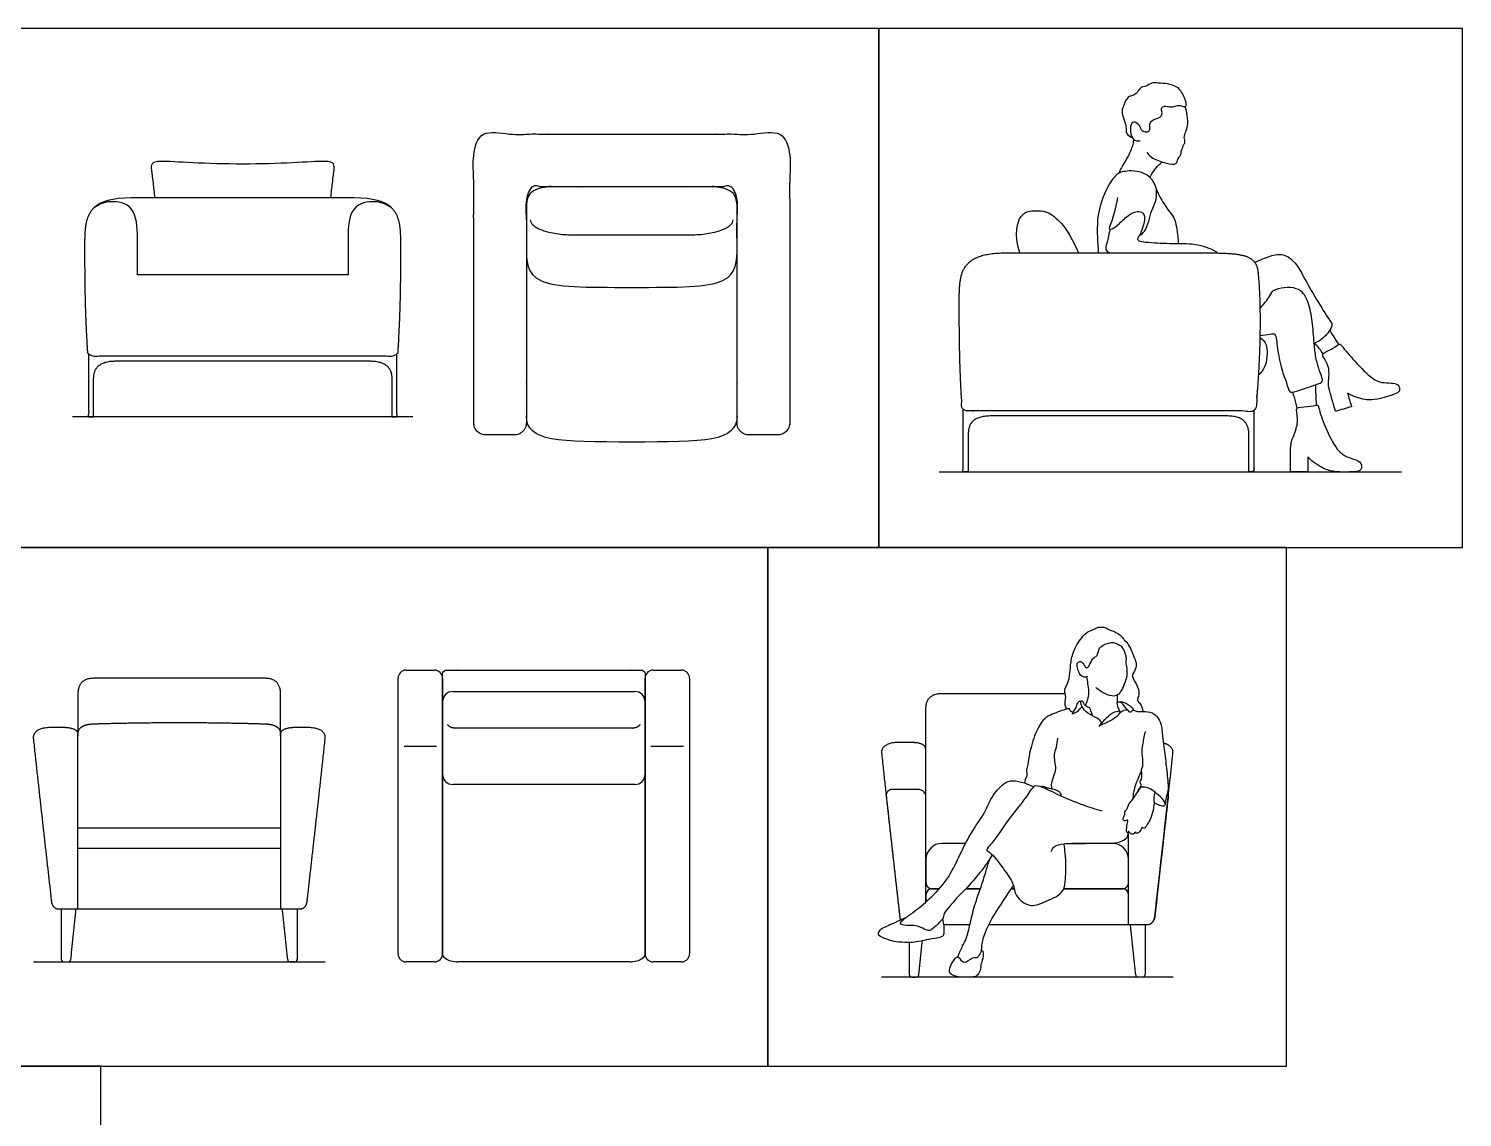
# Model space of a CAD drawing. Header units: millimetres. Extents: x 0 to 36.1, y -0.4 to 14.5.
# Drawn here: x 2.56 to 7.054, y 10.006 to 13.418 of the extents above; entities that cross this region are included whole.
import ezdxf

# ---------------------------------------------------------------- set-up
doc = ezdxf.new("R2010")
doc.units = ezdxf.units.MM
for name, color, linetype, true_color in [('AG-DETAIL-DIAGRAM', 7, 'Continuous', 0xccff66), ('AG-DIAGRAM', 7, 'Continuous', 0xfecc66), ('AG-FURNITURE', 7, 'Continuous', 0x66ccff), ('AG-PEOPLE', 7, 'Continuous', 0xfc6666), ('X-VPRT', 6, 'Continuous', 0xff00ff)]:
    doc.layers.add(name, color=color, linetype=linetype, true_color=true_color)

msp = doc.modelspace()

# ---------------------------------------------------------------- linework, layer by layer
at = {"layer": 'AG-DETAIL-DIAGRAM'}
msp.add_lwpolyline([(3.5611, 12.646), (2.9007, 12.646)], dxfattribs=at)
for points, knots in [([(2.9007, 12.646), (2.9007, 12.7161), (2.9007, 12.7543), (2.9007, 12.8603), (2.8219, 12.8823), (2.7832, 12.8693), (2.7647, 12.8562)], [312.456232, 312.456232, 312.456232, 312.456232, 315.823984, 320.877407, 325.93083, 330.984252, 330.984252, 330.984252, 330.984252]), ([(3.6971, 12.8562), (3.6785, 12.8693), (3.6398, 12.8823), (3.5611, 12.8603), (3.5611, 12.7543), (3.5611, 12.7161), (3.5611, 12.646)], [280.928213, 280.928213, 280.928213, 280.928213, 285.981635, 291.035058, 296.088481, 299.456232, 299.456232, 299.456232, 299.456232])]:
    msp.add_open_spline(points, degree=3, knots=knots, dxfattribs=at)
at = {"layer": 'AG-DIAGRAM'}
for p, q in [((5.414, 12.0292), (6.8634, 12.0292)), ((3.3494, 10.912), (2.7144, 10.912))]:
    msp.add_line(p, q, dxfattribs=at)
for points in [[(3.7643, 12.2015), (3.2309, 12.2015), (2.6975, 12.2015)], [(3.7366, 11.1688), (3.8382, 11.1688)], [(4.5103, 11.1688), (4.6119, 11.1688)], [(2.5747, 10.4929), (3.4891, 10.4929)], [(6.147, 10.4454), (5.2326, 10.4454)]]:
    msp.add_lwpolyline(points, dxfattribs=at)
at = {"layer": 'AG-FURNITURE'}
for p, q in [((4.6868, 12.9223), (4.2134, 12.9223)), ((5.9272, 12.715), (6.0099, 12.715)), ((6.0875, 10.9915), (6.088, 10.9915)), ((5.543, 10.7224), (5.4971, 10.7224)), ((5.4971, 10.7224), (5.543, 10.7224)), ((5.6403, 10.7224), (5.6488, 10.7224)), ((5.6488, 10.7224), (5.6403, 10.7224)), ((5.429, 10.6105), (5.5103, 10.6105)), ((5.429, 10.6105), (5.5103, 10.6105)), ((5.5699, 10.6105), (6.0073, 10.6105))]:
    msp.add_line(p, q, dxfattribs=at)
for points in [[(3.5072, 12.8873), (2.9546, 12.8873)], [(5.3723, 10.9661), (5.3723, 11.1535)], [(3.3494, 10.8485), (3.0319, 10.8485), (2.7144, 10.8485)]]:
    msp.add_lwpolyline(points, dxfattribs=at)
for centre, radius, start, end in [((3.7431, 11.3819), 0.0254, 90, 180), ((3.8317, 11.3819), 0.0254, 0, 90), ((4.5175, 11.3819), 0.0254, 90, 180), ((4.6061, 11.3819), 0.0254, 0, 90), ((3.8892, 11.3083), 0.0321, 90, 180), ((4.46, 11.3083), 0.0321, 360, 90), ((3.8892, 11.081), 0.0321, 180, 270), ((4.46, 11.081), 0.0321, 270, 360), ((5.4232, 10.8136), 0.0508, 90, 179.9883), ((5.9565, 10.8136), 0.0508, 0, 90), ((5.3914, 10.7034), 0.0191, 90, 180), ((5.9883, 10.7034), 0.0191, 360, 90), ((3.7431, 10.5183), 0.0254, 180, 270), ((3.8317, 10.5183), 0.0254, 270, 360), ((4.5175, 10.5183), 0.0254, 180, 270), ((4.6061, 10.5183), 0.0254, 270, 360), ((2.6705, 10.5012), 0.00824, 180, 270), ((2.6839, 10.5012), 0.00824, 270, 354.0571), ((3.38, 10.5012), 0.00824, 185.9429, 270), ((3.3934, 10.5012), 0.00824, 270, 0), ((5.3284, 10.4536), 0.00824, 180, 270), ((5.3418, 10.4536), 0.00824, 270, 354.0571), ((6.0379, 10.4536), 0.00824, 185.9429, 270), ((6.0513, 10.4536), 0.00824, 270, 0)]:
    msp.add_arc(centre, radius, start, end, dxfattribs=at)
for points, weights, degree, knots in [([(4.4501, 12.9223), (4.2913, 12.9223), (4.1326, 12.9223), (4.1199, 12.9223), (4.1199, 12.9096), (4.1199, 12.5348), (4.1199, 12.1822), (4.1199, 12.1443), (4.0819, 12.1443), (4.0373, 12.1443), (3.9927, 12.1443), (3.9548, 12.1443), (3.9548, 12.1822), (3.9548, 12.6048), (3.9548, 13.0494), (3.9548, 13.0874), (3.9927, 13.0874), (4.0563, 13.0874), (4.1199, 13.0874), (4.285, 13.0874), (4.4501, 13.0874)], [1, 1, 1, 0.707106781187, 1, 1, 1, 0.707106781187, 1, 1, 1, 0.707106781187, 1, 1, 1, 0.707106781187, 1, 1, 1, 1, 1], 2, [-16.09938, -16.09938, -16.09938, 20.439081, 20.439081, 21.22448, 21.22448, 50.73083, 50.73083, 53.077049, 53.077049, 56.58975, 56.58975, 58.935969, 58.935969, 93.94867, 93.94867, 96.294889, 96.294889, 101.30124, 101.30124, 139.30124, 139.30124, 139.30124]), ([(4.4501, 13.0874), (4.6152, 13.0874), (4.7803, 13.0874), (4.8438, 13.0874), (4.9074, 13.0874), (4.9454, 13.0874), (4.9454, 13.0494), (4.9454, 12.6048), (4.9454, 12.1822), (4.9454, 12.1443), (4.9074, 12.1443), (4.8628, 12.1443), (4.8182, 12.1443), (4.7803, 12.1443), (4.7803, 12.1822), (4.7803, 12.5348), (4.7803, 12.9096), (4.7803, 12.9223), (4.7676, 12.9223), (4.6088, 12.9223), (4.4501, 12.9223)], [1, 1, 1, 1, 1, 0.707106781187, 1, 1, 1, 0.707106781187, 1, 1, 1, 0.707106781187, 1, 1, 1, 0.707106781187, 1, 1, 1], 2, [-171.5, -171.5, -171.5, -133.5, -133.5, -128.49365, -128.49365, -126.14743, -126.14743, -91.13473, -91.13473, -88.78851, -88.78851, -85.27581, -85.27581, -82.92959, -82.92959, -53.42324, -53.42324, -52.637842, -52.637842, -16.09938, -16.09938, -16.09938]), ([(2.7647, 12.8562), (2.7353, 12.8285), (2.7353, 12.7109), (2.7353, 12.5397), (2.7441, 12.4028), (2.7446, 12.3964), (2.7492, 12.392), (2.7557, 12.392), (2.9141, 12.392), (3.0725, 12.392), (3.2309, 12.392)], [1, 1, 1, 1, 1, 0.819695936171, 0.819695936171, 1, 1, 1, 1], 3, [-280.928213, -280.928213, -280.928213, -280.928213, -273.534792, -261.201015, -261.201015, -261.201015, -260.516292, -260.516292, -260.516292, -241.807594, -241.807594, -241.807594, -241.807594]), ([(3.2309, 12.392), (3.3893, 12.392), (3.5477, 12.392), (3.7061, 12.392), (3.7125, 12.392), (3.7172, 12.3964), (3.7176, 12.4028), (3.7264, 12.5397), (3.7264, 12.7109), (3.7264, 12.8285), (3.6971, 12.8562)], [1, 1, 1, 1, 0.819695936171, 0.819695936171, 1, 1, 1, 1, 1], 3, [-241.807594, -241.807594, -241.807594, -241.807594, -223.098898, -223.098898, -223.098898, -222.414175, -222.414175, -222.414175, -210.080398, -202.686976, -202.686976, -202.686976, -202.686976]), ([(4.1323, 12.8189), (4.1323, 12.7715), (4.2668, 12.7715), (4.3057, 12.7715), (4.4501, 12.7715)], [1, 0.707106781186, 1, 1, 1], 2, [-2.6650473, -2.6650473, -2.6650473, -2.5418178, -2.5418178, -1.734626, -1.734626, -1.734626]), ([(4.4501, 12.7715), (4.5945, 12.7715), (4.6333, 12.7715), (4.7678, 12.7715), (4.7678, 12.8189)], [1, 1, 1, 0.707106781186, 1], 2, [-1.734626, -1.734626, -1.734626, -0.9274342, -0.9274342, -0.8042047, -0.8042047, -0.8042047]), ([(6.0099, 12.715), (6.0832, 12.715), (6.1565, 12.715), (6.2298, 12.715), (6.3505, 12.715), (6.4065, 12.7141), (6.4126, 12.6582), (6.423, 12.5671), (6.4224, 12.3945), (6.4062, 12.2301), (6.4056, 12.2239), (6.401, 12.2197), (6.3947, 12.2197), (6.0955, 12.2197), (5.7963, 12.2197), (5.4971, 12.2197), (5.4907, 12.2197), (5.486, 12.2241), (5.4856, 12.2305), (5.4768, 12.3674), (5.4768, 12.5843), (5.4768, 12.715), (5.6241, 12.715), (5.7251, 12.715), (5.8261, 12.715), (5.9272, 12.715)], [1, 1, 1, 1, 1, 1, 1, 1, 1, 1, 0.827280872272, 0.827280872272, 1, 1, 1, 1, 0.819695936171, 0.819695936171, 1, 1, 1, 1, 1, 1, 1, 1], 3, [301.380148, 301.380148, 301.380148, 301.380148, 310.037472, 310.037472, 310.037472, 320.881834, 320.881834, 320.881834, 338.957985, 338.957985, 338.957985, 339.627447, 339.627447, 339.627447, 374.965573, 374.965573, 374.965573, 375.650296, 375.650296, 375.650296, 387.984073, 400.640401, 400.640401, 400.640401, 412.573539, 412.573539, 412.573539, 412.573539]), ([(3.8571, 11.3083), (3.8571, 11.3739), (3.8571, 11.395), (3.8571, 11.4073), (3.8694, 11.4073), (4.1746, 11.4073), (4.4798, 11.4073), (4.4921, 11.4073), (4.4921, 11.395), (4.4921, 11.3739), (4.4921, 11.3083)], [0.971904400834, 1, 1, 0.707106781187, 1, 1, 1, 0.707106781187, 1, 1, 0.971904400832], 2, [0.060385, 0.060385, 0.060385, 0.199362, 0.199362, 0.263129, 0.263129, 2.270833, 2.270833, 2.3346, 2.3346, 2.473577, 2.473577, 2.473577]), ([(4.4921, 11.1092), (4.4921, 10.6387), (4.4921, 10.525), (4.4921, 10.4929), (4.46, 10.4929), (4.1746, 10.4929), (3.8892, 10.4929), (3.8571, 10.4929), (3.8571, 10.525), (3.8571, 10.6387), (3.8571, 11.1092)], [1, 1, 1, 0.707106781187, 1, 1, 1, 0.707106781187, 1, 1, 1], 2, [3.114671, 3.114671, 3.114671, 3.860226, 3.860226, 4.025728, 4.025728, 5.898337, 5.898337, 6.06384, 6.06384, 6.809394, 6.809394, 6.809394]), ([(5.3723, 10.6808), (5.3723, 10.7437), (5.3723, 10.7995), (5.3723, 10.8562), (5.3723, 10.9178), (5.3723, 11.0083), (5.3723, 11.0164), (5.3693, 11.0244), (5.3631, 11.0306), (5.3551, 11.0337), (5.3469, 11.0337), (5.3318, 11.0337), (5.3167, 11.0337), (5.3016, 11.0337), (5.2865, 11.0337), (5.2667, 11.0337), (5.2635, 11.0337), (5.2603, 11.033), (5.2573, 11.0317), (5.2547, 11.0297), (5.2525, 11.0273), (5.2504, 11.0249), (5.2488, 11.0221), (5.2478, 11.019), (5.2474, 11.0157), (5.2478, 11.0125), (5.2601, 10.9011), (5.2676, 10.8349), (5.275, 10.7687), (5.2824, 10.7026), (5.2899, 10.6364), (5.2901, 10.6341), (5.2904, 10.6318), (5.2909, 10.6293), (5.2917, 10.6267), (5.2929, 10.6241)], [1, 1, 1, 1, 1, 1, 0.882842712475, 0.824264068712, 0.824264068712, 0.882842712475, 1, 1, 1, 1, 1, 1, 0.965183953182, 0.947775929774, 0.947775929774, 0.965183953182, 1, 0.965183953182, 0.947775929774, 0.947775929774, 0.965183953182, 1, 1, 1, 1, 1, 1, 1, 1, 1, 1, 1], 5, [4.115647, 4.115647, 4.115647, 4.115647, 4.115647, 4.115647, 5.034617, 5.034617, 5.034617, 5.034617, 5.034617, 5.165517, 5.165517, 5.165517, 5.165517, 5.165517, 5.413373, 5.413373, 5.413373, 5.413373, 5.413373, 5.465912, 5.465912, 5.465912, 5.465912, 5.465912, 5.518452, 5.518452, 5.518452, 5.518452, 5.518452, 6.610856, 6.610856, 6.610856, 6.610856, 6.610856, 6.943487, 6.943487, 6.943487, 6.943487, 6.943487, 6.943487]), ([(6.1297, 11.0238), (6.1308, 11.0217), (6.1316, 11.0195), (6.1321, 11.0172), (6.1321, 11.0148), (6.1319, 11.0125), (6.1195, 10.9011), (6.1121, 10.8349), (6.1047, 10.7687), (6.0973, 10.7026), (6.0898, 10.6364), (6.0896, 10.6341), (6.0893, 10.6318), (6.0888, 10.6293), (6.0879, 10.6267), (6.0868, 10.6241)], [0.965333812886, 0.953940426303, 0.951710351722, 0.958643589145, 0.974740138571, 1, 1, 1, 1, 1, 1, 1, 1, 1, 1, 1], 5, [5.480333, 5.480333, 5.480333, 5.480333, 5.480333, 5.480333, 5.518452, 5.518452, 5.518452, 5.518452, 5.518452, 6.610856, 6.610856, 6.610856, 6.610856, 6.610856, 6.943487, 6.943487, 6.943487, 6.943487, 6.943487, 6.943487]), ([(5.3723, 10.7415), (5.3723, 10.7336), (5.3779, 10.728), (5.3835, 10.7224), (5.3914, 10.7224)], [1, 0.923860011274, 1, 0.923860011274, 1], 2, [2.75591302, 2.75591302, 2.75591302, 2.80500678, 2.80500678, 2.85410054, 2.85410054, 2.85410054])]:
    msp.add_rational_spline(points, weights, degree=degree, knots=knots, dxfattribs=at)
for points, degree, knots in [([(3.5072, 12.8873), (3.5087, 12.9047), (3.5138, 12.9502), (3.5178, 12.9763), (3.5181, 12.9959), (3.4995, 13.0044), (3.397, 12.9968), (3.2862, 12.9933), (3.1756, 12.9933), (3.0647, 12.9968), (2.9622, 13.0044), (2.9437, 12.9959), (2.944, 12.9763), (2.9479, 12.9502), (2.9531, 12.9047), (2.9546, 12.8873)], 3, [11.750537, 11.750537, 11.750537, 11.750537, 13.087829, 15.705394, 18.32296, 20.940526, 23.558092, 26.175657, 26.175657, 28.793223, 31.410789, 34.028354, 36.64592, 39.263486, 40.600778, 40.600778, 40.600778, 40.600778]), ([(2.9546, 12.8873), (2.9306, 12.8873), (2.9066, 12.8873), (2.8826, 12.8873), (2.8214, 12.8873), (2.7856, 12.8759), (2.7647, 12.8562)], 3, [-289.023847, -289.023847, -289.023847, -289.023847, -286.191118, -286.191118, -286.191118, -280.928213, -280.928213, -280.928213, -280.928213]), ([(3.6971, 12.8562), (3.6762, 12.8759), (3.6404, 12.8873), (3.5791, 12.8873), (3.5551, 12.8873), (3.5311, 12.8873), (3.5072, 12.8873)], 3, [-202.686976, -202.686976, -202.686976, -202.686976, -197.42407, -197.42407, -197.42407, -194.591342, -194.591342, -194.591342, -194.591342]), ([(5.6664, 12.715), (5.6478, 12.7775), (5.6685, 12.8469), (5.7175, 12.8469), (5.7486, 12.8469), (5.7825, 12.8259), (5.82, 12.781), (5.8506, 12.715)], 3, [0.019915, 0.019915, 0.019915, 0.019915, 0.368835, 0.73767, 1.106505, 1.47534, 1.718281, 1.718281, 1.718281, 1.718281]), ([(6.419, 12.4496), (6.4397, 12.4359), (6.4419, 12.4193), (6.442, 12.4015), (6.4412, 12.3686), (6.4318, 12.346), (6.4142, 12.3313)], 3, [31.164042, 31.164042, 31.164042, 31.164042, 33.721957, 33.721957, 33.721957, 37.758875, 37.758875, 37.758875, 37.758875]), ([(2.7477, 12.3952), (2.7477, 12.2901), (2.7477, 12.2015), (2.7557, 12.2015), (2.7636, 12.2015), (2.7636, 12.2614), (2.7636, 12.3213), (2.7636, 12.3762), (2.833, 12.3762), (3.0215, 12.3762), (3.2179, 12.3762)], 2, [-64.620936, -64.620936, -64.620936, -57.64635, -57.64635, -57.02135, -57.02135, -52.306718, -52.306718, -47.415735, -47.415735, -32.573175, -32.573175, -32.573175]), ([(3.2438, 12.3762), (3.4403, 12.3762), (3.6288, 12.3762), (3.6981, 12.3762), (3.6981, 12.3213), (3.6981, 12.2614), (3.6981, 12.2015), (3.7061, 12.2015), (3.714, 12.2015), (3.714, 12.2901), (3.714, 12.3952)], 2, [-31.590296, -31.590296, -31.590296, -16.747736, -16.747736, -11.856753, -11.856753, -7.142121, -7.142121, -6.517121, -6.517121, 0.457465, 0.457465, 0.457465]), ([(5.9594, 12.2038), (5.7629, 12.2038), (5.5744, 12.2038), (5.5051, 12.2038), (5.5051, 12.1489), (5.5051, 12.0891), (5.5051, 12.0292), (5.4971, 12.0292), (5.4892, 12.0292), (5.4892, 12.1178), (5.4892, 12.2229)], 2, [32.573175, 32.573175, 32.573175, 47.415735, 47.415735, 52.306718, 52.306718, 57.02135, 57.02135, 57.64635, 57.64635, 64.620936, 64.620936, 64.620936]), ([(6.4002, 12.2211), (6.4002, 12.117), (6.4002, 12.0292), (6.3922, 12.0292), (6.3843, 12.0292), (6.3843, 12.0891), (6.3843, 12.1489), (6.3843, 12.2038), (6.315, 12.2038), (6.1558, 12.2038), (5.9594, 12.2038)], 2, [0.584612, 0.584612, 0.584612, 7.5, 7.5, 8.125, 8.125, 12.839632, 12.839632, 17.730616, 17.730616, 32.573175, 32.573175, 32.573175]), ([(3.0319, 11.3819), (2.8861, 11.3819), (2.7653, 11.3819), (2.7144, 11.3819), (2.7144, 11.333), (2.7144, 11.2813), (2.7144, 11.2011)], 2, [1.634974, 1.634974, 1.634974, 2.592021, 2.592021, 2.743776, 2.743776, 3.269948, 3.269948, 3.269948]), ([(3.3494, 11.2011), (3.3494, 11.2813), (3.3494, 11.333), (3.3494, 11.3819), (3.2986, 11.3819), (3.1778, 11.3819), (3.0319, 11.3819)], 2, [0, 0, 0, 0.526172, 0.526172, 0.677927, 0.677927, 1.634974, 1.634974, 1.634974]), ([(5.3723, 11.1535), (5.3723, 11.2337), (5.3723, 11.2854), (5.3723, 11.3344), (5.4232, 11.3344), (5.544, 11.3344), (5.6898, 11.3344)], 2, [0, 0, 0, 0.526172, 0.526172, 0.677927, 0.677927, 1.634974, 1.634974, 1.634974]), ([(2.7144, 10.658), (2.7144, 10.7706), (2.7144, 10.8831), (2.7144, 10.9956), (2.7144, 11.1081), (2.7144, 11.2011), (2.7144, 11.2194), (2.7144, 11.228), (2.7368, 11.2381), (2.7453, 11.2384), (2.7722, 11.2393), (2.8009, 11.2404), (2.8522, 11.2414), (2.9078, 11.2426), (2.9677, 11.2432), (3.0319, 11.2432)], 5, [-3.75883, -3.75883, -3.75883, -3.75883, -3.75883, -3.75883, -1.912834, -1.912834, -1.912834, -1.912834, -1.912834, -0.912834, -0.912834, -0.912834, -0.912834, -0.912834, 0, 0, 0, 0, 0, 0]), ([(3.0319, 11.2432), (3.0962, 11.2432), (3.1561, 11.2426), (3.2117, 11.2414), (3.263, 11.2404), (3.2917, 11.2393), (3.3186, 11.2384), (3.3271, 11.2381), (3.3494, 11.228), (3.3494, 11.2194), (3.3494, 11.2011), (3.3494, 11.1081), (3.3494, 10.9956), (3.3494, 10.8831), (3.3494, 10.7706), (3.3494, 10.658)], 5, [0, 0, 0, 0, 0, 0, 0.912834, 0.912834, 0.912834, 0.912834, 0.912834, 1.912834, 1.912834, 1.912834, 1.912834, 1.912834, 3.75883, 3.75883, 3.75883, 3.75883, 3.75883, 3.75883]), ([(4.4759, 11.2369), (4.4696, 11.2258), (4.4523, 11.2258), (4.1739, 11.2258), (3.8969, 11.2258), (3.8796, 11.2258), (3.8734, 11.2369)], 2, [-2.197496, -2.197496, -2.197496, -2.083333, -2.083333, 0, 0, 0.114162, 0.114162, 0.114162]), ([(3.0319, 10.658), (2.9565, 10.658), (2.8811, 10.658), (2.8057, 10.658), (2.7303, 10.658), (2.655, 10.658), (2.6481, 10.658), (2.6412, 10.658), (2.6335, 10.6701), (2.6327, 10.677), (2.632, 10.684), (2.621, 10.7815), (2.6101, 10.8789), (2.5991, 10.9764), (2.5882, 11.0739), (2.5755, 11.1929), (2.5746, 11.2064), (2.5746, 11.2127), (2.5965, 11.2283), (2.6049, 11.2286), (2.6841, 11.2286), (2.6925, 11.2283), (2.7144, 11.2209), (2.7144, 11.2146), (2.7144, 11.2011)], 5, [4.160527, 4.160527, 4.160527, 4.160527, 4.160527, 4.160527, 5.419532, 5.419532, 5.419532, 5.419532, 5.419532, 6.419532, 6.419532, 6.419532, 6.419532, 6.419532, 8.029119, 8.029119, 8.029119, 8.029119, 8.029119, 9.233889, 9.233889, 9.233889, 9.233889, 10.233831, 10.233831, 10.233831, 10.233831, 10.233831, 10.233831]), ([(3.3494, 11.2011), (3.3494, 11.2146), (3.3494, 11.2209), (3.3714, 11.2283), (3.3797, 11.2286), (3.459, 11.2286), (3.4674, 11.2283), (3.4893, 11.2127), (3.4893, 11.2064), (3.4884, 11.1929), (3.4757, 11.0739), (3.4648, 10.9764), (3.4538, 10.8789), (3.4429, 10.7815), (3.4319, 10.684), (3.4311, 10.677), (3.4304, 10.6701), (3.4227, 10.658), (3.4158, 10.658), (3.4089, 10.658), (3.3335, 10.658), (3.2581, 10.658), (3.1827, 10.658), (3.1073, 10.658), (3.0319, 10.658)], 5, [-1.912776, -1.912776, -1.912776, -1.912776, -1.912776, -1.912776, -0.912834, -0.912834, -0.912834, -0.912834, 0.291935, 0.291935, 0.291935, 0.291935, 0.291935, 1.901522, 1.901522, 1.901522, 1.901522, 1.901522, 2.901522, 2.901522, 2.901522, 2.901522, 2.901522, 4.160527, 4.160527, 4.160527, 4.160527, 4.160527, 4.160527]), ([(5.3723, 11.1535), (5.3723, 11.1671), (5.3723, 11.1734), (5.3504, 11.1808), (5.342, 11.181), (5.2628, 11.181), (5.2544, 11.1808), (5.2325, 11.1651), (5.2325, 11.1588), (5.2334, 11.1453), (5.2461, 11.0264), (5.257, 10.9289), (5.268, 10.8314), (5.2789, 10.7339), (5.2899, 10.6364), (5.2901, 10.6341), (5.2904, 10.6318), (5.2909, 10.6293), (5.2917, 10.6267), (5.2929, 10.6241)], 5, [-1.912776, -1.912776, -1.912776, -1.912776, -1.912776, -1.912776, -0.912834, -0.912834, -0.912834, -0.912834, 0.291935, 0.291935, 0.291935, 0.291935, 0.291935, 1.901522, 1.901522, 1.901522, 1.901522, 1.901522, 2.234152, 2.234152, 2.234152, 2.234152, 2.234152, 2.234152]), ([(5.6898, 10.6105), (5.7652, 10.6105), (5.8406, 10.6105), (5.916, 10.6105), (5.9914, 10.6105), (6.0668, 10.6105), (6.0737, 10.6105), (6.0806, 10.6105), (6.0883, 10.6225), (6.089, 10.6295), (6.0898, 10.6364), (6.1008, 10.7339), (6.1117, 10.8314), (6.1227, 10.9289), (6.1336, 11.0264), (6.1463, 11.1453), (6.1469, 11.1549), (6.1471, 11.1608), (6.1395, 11.169), (6.1306, 11.175), (6.1165, 11.1783)], 5, [4.160527, 4.160527, 4.160527, 4.160527, 4.160527, 4.160527, 5.419532, 5.419532, 5.419532, 5.419532, 5.419532, 6.419532, 6.419532, 6.419532, 6.419532, 6.419532, 8.029119, 8.029119, 8.029119, 8.029119, 8.029119, 8.879961, 8.879961, 8.879961, 8.879961, 8.879961, 8.879961])]:
    msp.add_open_spline(points, degree=degree, knots=knots, dxfattribs=at)
for points, degree in [([(4.2134, 12.9223), (4.1199, 12.9223), (4.1199, 12.8539), (4.1199, 12.7336), (4.1199, 12.6069), (4.3019, 12.6069), (4.4501, 12.6069)], 3), ([(4.4501, 12.6069), (4.5982, 12.6069), (4.7803, 12.6069), (4.7803, 12.7336), (4.7803, 12.8539), (4.7803, 12.9223), (4.6868, 12.9223)], 3), ([(3.2179, 12.3762), (3.2244, 12.3762), (3.2309, 12.3762)], 2), ([(3.2309, 12.3762), (3.2373, 12.3762), (3.2438, 12.3762)], 2), ([(4.4501, 12.1222), (4.2202, 12.1222), (4.1199, 12.1222), (4.1199, 12.2044)], 3), ([(4.7803, 12.2044), (4.7803, 12.1222), (4.6799, 12.1222), (4.4501, 12.1222)], 3), ([(3.7177, 10.5183), (3.7177, 10.9501), (3.7177, 11.3819)], 2), ([(3.7431, 11.4073), (3.7874, 11.4073), (3.8317, 11.4073)], 2), ([(3.8571, 11.3819), (3.8571, 10.9501), (3.8571, 10.5183)], 2), ([(4.4921, 10.5183), (4.4921, 10.9501), (4.4921, 11.3819)], 2), ([(4.5175, 11.4073), (4.5618, 11.4073), (4.6061, 11.4073)], 2), ([(4.6315, 11.3819), (4.6315, 10.9501), (4.6315, 10.5183)], 2), ([(3.8892, 11.3404), (4.1746, 11.3404), (4.46, 11.3404)], 2), ([(5.6898, 11.3344), (5.7515, 11.3344), (5.8087, 11.3344)], 2), ([(3.8571, 11.081), (3.8571, 11.1947), (3.8571, 11.3083)], 2), ([(4.4921, 11.3083), (4.4921, 11.1947), (4.4921, 11.081)], 2), ([(4.46, 11.0489), (4.1746, 11.0489), (3.8892, 11.0489)], 2), ([(6.0073, 10.6808), (6.0073, 10.7257), (6.0073, 10.7669), (6.0073, 10.8075), (6.0073, 10.8492), (6.0073, 10.8973)], 5), ([(5.4966, 10.8644), (5.4599, 10.8644), (5.4232, 10.8644)], 2), ([(5.9565, 10.8644), (5.893, 10.8644), (5.8295, 10.8644)], 2), ([(5.3724, 10.8136), (5.3724, 10.7776), (5.3723, 10.7415)], 2), ([(6.0073, 10.7415), (6.0073, 10.7776), (6.0073, 10.8136)], 2), ([(5.3723, 10.7034), (5.3723, 10.6921), (5.3723, 10.6808)], 2), ([(5.4144, 10.7224), (5.4029, 10.7224), (5.3914, 10.7224)], 2), ([(5.3914, 10.7224), (5.4029, 10.7224), (5.4144, 10.7224)], 2), ([(5.9883, 10.7224), (5.8964, 10.7224), (5.8045, 10.7224)], 2), ([(5.8045, 10.7224), (5.8964, 10.7224), (5.9883, 10.7224)], 2), ([(6.0073, 10.6105), (6.0073, 10.6569), (6.0073, 10.7034)], 2), ([(2.6622, 10.658), (2.6622, 10.5796), (2.6622, 10.5012)], 2), ([(2.6921, 10.5003), (2.7003, 10.5792), (2.7085, 10.658)], 2), ([(3.3718, 10.5003), (3.3636, 10.5792), (3.3554, 10.658)], 2), ([(3.4016, 10.658), (3.4016, 10.5796), (3.4016, 10.5012)], 2), ([(5.5699, 10.6105), (5.5939, 10.6105), (5.6179, 10.6105), (5.6419, 10.6105), (5.6658, 10.6105), (5.6898, 10.6105)], 5), ([(6.0297, 10.4528), (6.0215, 10.5316), (6.0133, 10.6105)], 2), ([(6.0595, 10.6105), (6.0595, 10.532), (6.0595, 10.4536)], 2), ([(5.35, 10.4528), (5.3556, 10.5065), (5.3612, 10.5602)], 2), ([(5.3201, 10.5548), (5.3201, 10.5042), (5.3201, 10.4536)], 2), ([(2.6705, 10.4929), (2.6772, 10.4929), (2.6839, 10.4929)], 2), ([(3.3934, 10.4929), (3.3867, 10.4929), (3.38, 10.4929)], 2), ([(3.8317, 10.4929), (3.7874, 10.4929), (3.7431, 10.4929)], 2), ([(4.6061, 10.4929), (4.5618, 10.4929), (4.5175, 10.4929)], 2), ([(5.3284, 10.4454), (5.3351, 10.4454), (5.3418, 10.4454)], 2), ([(6.0513, 10.4454), (6.0446, 10.4454), (6.0379, 10.4454)], 2)]:
    msp.add_open_spline(points, degree=degree, dxfattribs=at)
msp.add_rational_spline([(5.9883, 10.7224), (6.0073, 10.7224), (6.0073, 10.7415)], [1, 0.707106781187, 1], degree=2, dxfattribs=at)
at = {"layer": 'AG-PEOPLE'}
for points, knots in [([(6.0397, 13.1164), (6.0412, 13.1128), (6.0451, 13.1061), (6.0492, 13.0971), (6.0633, 13.0924), (6.0761, 13.0979), (6.0726, 13.1151), (6.0767, 13.1274), (6.0895, 13.1347), (6.1025, 13.1378), (6.1121, 13.1447), (6.1129, 13.1584), (6.1087, 13.1669), (6.1168, 13.1764), (6.1323, 13.173), (6.1463, 13.1717), (6.1658, 13.1796), (6.1788, 13.1738), (6.1898, 13.1728), (6.1874, 13.1933), (6.1705, 13.2281), (6.153, 13.2375), (6.1305, 13.2461), (6.1008, 13.2466), (6.0797, 13.2499), (6.0633, 13.2357), (6.0439, 13.2347), (6.0364, 13.2176), (6.0211, 13.2066), (6.0034, 13.2072), (5.9899, 13.1711), (5.9852, 13.1571), (5.9931, 13.1305), (6.0012, 13.1117), (5.9978, 13.0874), (6.0122, 13.079), (6.0188, 13.0767)], [0, 0, 0, 0, 0.67374, 1.287242, 2.020252, 2.679735, 3.460663, 4.158213, 4.898646, 5.629399, 6.280671, 6.983787, 7.572044, 8.186901, 8.946735, 9.706374, 10.592819, 11.339432, 11.877266, 12.678427, 13.922691, 14.793831, 15.754239, 16.840572, 17.735778, 18.626414, 19.456644, 20.274638, 21.10937, 21.887344, 23.05844, 23.853936, 24.860518, 25.779944, 26.702329, 27.610567, 27.610567, 27.610567, 27.610567]), ([(6.0644, 13.0291), (6.07, 13.0227), (6.0824, 13.0099), (6.1235, 12.9955), (6.1586, 12.9898), (6.1612, 13.0092), (6.1656, 13.0152), (6.1732, 13.0237), (6.1714, 13.034), (6.177, 13.0432), (6.1786, 13.0536), (6.1866, 13.0606), (6.1795, 13.0769), (6.1869, 13.0949), (6.1943, 13.113), (6.1921, 13.1461), (6.1881, 13.1645), (6.1852, 13.1737)], [0, 0, 0, 0, 1.000066, 2.333676, 3.423372, 4.176085, 4.73075, 5.370871, 5.991005, 6.630628, 7.266731, 7.857061, 8.639303, 9.497111, 10.37572, 11.501289, 12.571377, 12.571377, 12.571377, 12.571377]), ([(6.0397, 13.1164), (6.0303, 13.1249), (6.018, 13.1276), (6.0104, 13.1035), (6.0173, 13.0741), (6.0291, 13.0664), (6.0388, 13.0654), (6.0433, 13.0662)], [0, 0, 0, 0, 0.810825, 1.857148, 3.093425, 3.902879, 4.739006, 4.739006, 4.739006, 4.739006]), ([(6.023, 13.071), (6.0226, 13.0654), (6.0213, 13.0532), (6.0084, 13.0197), (5.9844, 12.9824), (5.9785, 12.9698), (5.9754, 12.9637)], [0, 0, 0, 0, 0.819817, 2.013713, 3.338662, 4.236314, 4.236314, 4.236314, 4.236314]), ([(6.0743, 12.9509), (6.0792, 12.9612), (6.0916, 12.9807), (6.1053, 12.994), (6.1126, 12.9999)], [0, 0, 0, 0, 1.162054, 2.218136, 2.218136, 2.218136, 2.218136]), ([(5.9723, 12.8886), (5.97, 12.8714), (5.9624, 12.8373), (5.9535, 12.8113), (5.9419, 12.7832), (5.972, 12.7985), (5.9957, 12.8261), (6.0325, 12.849), (6.0539, 12.8413), (6.0596, 12.8244), (6.0532, 12.7964), (6.0399, 12.7657), (6.0612, 12.784), (6.0711, 12.8143), (6.0788, 12.8485), (6.096, 12.8779), (6.0965, 12.9226), (6.077, 12.9502), (6.0545, 12.9677), (6.0163, 12.9736), (5.9924, 12.9698), (5.9729, 12.9654), (5.9425, 12.9298), (5.903, 12.8349), (5.9106, 12.7502), (5.9126, 12.7189), (5.9128, 12.715)], [0, 0, 0, 0, 1.432275, 2.539733, 3.396219, 4.30144, 5.582986, 6.852165, 7.702777, 8.474308, 9.598366, 10.528898, 11.302964, 12.468909, 13.63908, 14.793753, 16.084793, 17.211654, 18.258908, 19.478711, 20.450886, 21.284792, 22.5762, 24.601819, 26.64573, 26.956428, 26.956428, 26.956428, 26.956428]), ([(6.0938, 12.9162), (6.098, 12.9055), (6.1066, 12.8852), (6.1372, 12.8412), (6.1555, 12.8192), (6.1618, 12.772), (6.1631, 12.7476), (6.1633, 12.7436)], [0, 0, 0, 0, 1.16417, 2.585047, 3.66292, 5.226332, 5.543651, 5.543651, 5.543651, 5.543651]), ([(5.9497, 12.7892), (5.944, 12.7654), (5.9399, 12.7472), (5.9326, 12.7237), (5.9424, 12.718), (5.9495, 12.715)], [1.573153, 1.573153, 1.573153, 1.573153, 2.863156, 3.81973, 4.699381, 4.699381, 4.699381, 4.699381]), ([(6.2867, 12.7146), (6.2766, 12.7221), (6.2578, 12.7301), (6.224, 12.7403), (6.1862, 12.7442), (6.1183, 12.7428), (6.0518, 12.7481), (6.0352, 12.7534), (6.0373, 12.7635), (6.0416, 12.7685), (6.0449, 12.7744)], [21.844783, 21.844783, 21.844783, 21.844783, 22.750464, 23.953548, 25.166718, 26.839876, 28.473446, 29.185587, 29.737738, 30.492533, 30.492533, 30.492533, 30.492533]), ([(6.4031, 12.6852), (6.4202, 12.6927), (6.454, 12.7072), (6.4932, 12.7151), (6.5339, 12.6832), (6.5599, 12.6312), (6.6004, 12.5623), (6.6364, 12.5042), (6.6477, 12.492), (6.6393, 12.4702), (6.6096, 12.4392), (6.5959, 12.4347), (6.5891, 12.4324)], [3.764761, 3.764761, 3.764761, 3.764761, 4.952221, 6.234635, 7.575196, 9.08903, 10.916407, 12.5373, 13.266495, 14.161627, 15.457501, 16.377332, 16.377332, 16.377332, 16.377332]), ([(6.4192, 12.4562), (6.4302, 12.4581), (6.451, 12.4593), (6.4674, 12.4643), (6.4714, 12.4403), (6.4741, 12.4148), (6.4852, 12.3482), (6.5033, 12.311), (6.5096, 12.2765), (6.5285, 12.2789), (6.5588, 12.29), (6.5971, 12.3028), (6.6167, 12.3096), (6.614, 12.3266), (6.6053, 12.3456), (6.5945, 12.3839), (6.5892, 12.4248), (6.5848, 12.4916), (6.5753, 12.5502), (6.5585, 12.5878), (6.5341, 12.6058), (6.4938, 12.6077), (6.4704, 12.601), (6.4593, 12.596)], [0.20034, 0.20034, 0.20034, 0.20034, 1.232256, 1.974321, 2.825726, 3.876623, 5.490259, 6.830577, 7.894388, 8.630768, 9.778865, 11.072193, 11.896221, 12.622709, 13.540834, 14.773787, 16.064453, 17.691954, 19.241434, 20.479987, 21.527797, 22.761306, 23.961707, 23.961707, 23.961707, 23.961707]), ([(6.4192, 12.541), (6.4242, 12.5459), (6.438, 12.5612), (6.4521, 12.5822), (6.4593, 12.596)], [0.491231, 0.491231, 0.491231, 0.491231, 1.194704, 2.549934, 2.549934, 2.549934, 2.549934]), ([(6.6666, 12.4284), (6.6572, 12.442), (6.6471, 12.4579), (6.6388, 12.4719), (6.6383, 12.4728)], [0, 0, 0, 0, 1.429737, 1.526821, 1.526821, 1.526821, 1.526821]), ([(6.6171, 12.3985), (6.6099, 12.4093), (6.6004, 12.4217), (6.5917, 12.4319), (6.5907, 12.433)], [0, 0, 0, 0, 1.268397, 1.42755, 1.42755, 1.42755, 1.42755]), ([(6.6937, 12.2755), (6.6986, 12.2726), (6.7086, 12.2666), (6.7342, 12.2579), (6.7618, 12.2524), (6.7986, 12.2577), (6.8383, 12.2709), (6.8603, 12.2802), (6.8538, 12.3051), (6.8295, 12.3076), (6.8004, 12.3075), (6.7683, 12.3206), (6.7184, 12.3728), (6.6775, 12.4196), (6.6692, 12.4328), (6.6528, 12.4168), (6.6181, 12.4022), (6.615, 12.396), (6.6204, 12.3828), (6.637, 12.3616), (6.6356, 12.3271), (6.6328, 12.2994), (6.6416, 12.2679), (6.6529, 12.2296), (6.6551, 12.2219), (6.6562, 12.2182), (6.6729, 12.2231), (6.6895, 12.2279), (6.7062, 12.2328), (6.702, 12.247), (6.6978, 12.2613), (6.6937, 12.2755)], [9.581021, 9.581021, 9.581021, 9.581021, 10.428415, 11.552151, 12.542007, 13.768918, 15.112767, 16.018871, 16.890012, 17.845452, 18.934822, 20.099758, 21.857166, 23.419051, 24.060278, 24.954328, 26.123232, 26.741498, 26.741498, 28.00796, 29.297526, 30.358235, 31.53789, 32.808059, 33.501451, 33.501451, 33.501451, 34.966901, 34.966901, 34.966901, 36.322519, 36.322519, 36.322519, 36.322519]), ([(6.536, 12.2283), (6.5336, 12.24), (6.5287, 12.2584), (6.5237, 12.2733), (6.5218, 12.2783)], [0.174688, 0.174688, 0.174688, 0.174688, 1.268397, 1.861307, 1.861307, 1.861307, 1.861307]), ([(6.5967, 12.2378), (6.5956, 12.2531), (6.5947, 12.2765), (6.5947, 12.296), (6.5948, 12.3021)], [0.173788, 0.173788, 0.173788, 0.173788, 1.429737, 2.012287, 2.012287, 2.012287, 2.012287]), ([(6.5694, 12.0759), (6.5735, 12.0714), (6.5818, 12.0625), (6.6049, 12.0462), (6.6312, 12.0325), (6.6697, 12.027), (6.7136, 12.0286), (6.7385, 12.0315), (6.7392, 12.0585), (6.7156, 12.0682), (6.6862, 12.0767), (6.6578, 12.0993), (6.6229, 12.1666), (6.6042, 12.2249), (6.6015, 12.2409), (6.5792, 12.2322), (6.5397, 12.2323), (6.5342, 12.2276), (6.534, 12.2126), (6.5414, 12.1853), (6.5262, 12.1449), (6.5151, 12.1178), (6.5147, 12.0835), (6.5148, 12.0417), (6.5148, 12.0333), (6.5148, 12.0292), (6.533, 12.0292), (6.5512, 12.0292), (6.5694, 12.0292), (6.5694, 12.0448), (6.5694, 12.0603), (6.5694, 12.0759)], [9.581021, 9.581021, 9.581021, 9.581021, 10.428415, 11.552151, 12.542007, 13.768918, 15.112767, 16.018871, 16.890012, 17.845452, 18.934822, 20.099758, 21.857166, 23.419051, 24.060278, 24.954328, 26.123232, 26.741498, 26.741498, 28.00796, 29.297526, 30.358235, 31.53789, 32.808059, 33.501451, 33.501451, 33.501451, 34.966901, 34.966901, 34.966901, 36.322519, 36.322519, 36.322519, 36.322519]), ([(5.8153, 11.2854), (5.8123, 11.2889), (5.8051, 11.2971), (5.8138, 11.3229), (5.8038, 11.345), (5.8181, 11.3661), (5.8251, 11.3979), (5.8253, 11.4344), (5.8372, 11.4749), (5.8649, 11.5194), (5.8893, 11.5321), (5.8986, 11.5348), (5.9118, 11.5438), (5.9358, 11.542), (5.9465, 11.5325), (5.9611, 11.531), (5.9896, 11.5125), (5.9925, 11.5002), (6.0079, 11.4915), (6.0252, 11.4461), (6.0337, 11.4272), (6.0271, 11.4036), (6.0166, 11.3917), (6.0267, 11.3715), (6.0377, 11.3521), (6.0423, 11.3307), (6.0319, 11.3115), (6.0454, 11.3028), (6.0506, 11.2876), (6.0525, 11.278)], [0, 0, 0, 0, 0.220653, 0.517179, 0.79678, 1.081867, 1.418779, 1.774638, 2.162562, 2.591849, 2.890306, 3.068469, 3.299204, 3.583022, 3.798743, 4.02627, 4.363979, 4.563503, 4.799808, 5.208887, 5.486586, 5.765886, 5.98898, 6.254216, 6.540647, 6.814207, 7.066315, 7.28686, 7.549974, 7.549974, 7.549974, 7.549974]), ([(5.8792, 11.3871), (5.8707, 11.3839), (5.8582, 11.3878), (5.8508, 11.402), (5.8462, 11.4178), (5.8456, 11.4315), (5.8588, 11.4368), (5.866, 11.4264), (5.8714, 11.419), (5.8729, 11.4151), (5.8783, 11.4145), (5.8811, 11.4175), (5.8845, 11.4208), (5.8856, 11.427), (5.8906, 11.4337), (5.8946, 11.445), (5.9066, 11.4495), (5.9114, 11.4599), (5.9142, 11.4742), (5.9226, 11.484), (5.9415, 11.4912), (5.9564, 11.4957), (5.9726, 11.4897), (5.9888, 11.4822), (6.0029, 11.4448), (5.9972, 11.4317), (6.0004, 11.4223), (6.0035, 11.4004), (6.0006, 11.3775), (5.9883, 11.3505), (5.9782, 11.3311), (5.9607, 11.3236), (5.9332, 11.3317), (5.9135, 11.3446), (5.905, 11.3531)], [0, 0, 0, 0, 0.228154, 0.465307, 0.709182, 0.915609, 1.106498, 1.306705, 1.488591, 1.603665, 1.728602, 1.847242, 1.974182, 2.118895, 2.290269, 2.490509, 2.694298, 2.890426, 3.114004, 3.322658, 3.587122, 3.821085, 4.05711, 4.307873, 4.671382, 4.885292, 5.063559, 5.337926, 5.627952, 5.951319, 6.224792, 6.465443, 6.775961, 7.131854, 7.131854, 7.131854, 7.131854]), ([(5.8715, 11.2961), (5.8746, 11.3015), (5.8799, 11.313), (5.8849, 11.3395), (5.8799, 11.3657), (5.8782, 11.3789), (5.8771, 11.3855)], [0, 0, 0, 0, 0.251091, 0.550798, 0.851208, 1.110631, 1.110631, 1.110631, 1.110631]), ([(5.973, 11.3064), (5.9726, 11.3111), (5.9723, 11.3205), (5.9725, 11.3265), (5.9727, 11.3295)], [0, 0, 0, 0, 0.219219, 0.3938058, 0.3938058, 0.3938058, 0.3938058]), ([(5.8226, 11.2872), (5.8179, 11.2861), (5.8089, 11.284), (5.7606, 11.2676), (5.7378, 11.2519), (5.7136, 11.2085), (5.6961, 11.1487), (5.693, 11.1124), (5.6859, 11.0962), (5.6909, 11.0778), (5.6839, 11.0681), (5.6821, 11.0584), (5.6814, 11.0537)], [0, 0, 0, 0, 0.220671, 0.627468, 0.938294, 1.340245, 1.808434, 2.154624, 2.393474, 2.634372, 2.829648, 3.050936, 3.050936, 3.050936, 3.050936]), ([(5.8341, 11.2761), (5.8311, 11.276), (5.8241, 11.2771), (5.8226, 11.2842), (5.8226, 11.2872)], [0, 0, 0, 0, 0.174419, 0.3500156, 0.3500156, 0.3500156, 0.3500156]), ([(5.8958, 11.2632), (5.8939, 11.2667), (5.8903, 11.2738), (5.8887, 11.2845), (5.8835, 11.2913), (5.8696, 11.2938), (5.8656, 11.3095), (5.8575, 11.3104), (5.8471, 11.307), (5.8434, 11.2916), (5.8351, 11.2779), (5.831, 11.2707)], [0, 0, 0, 0, 0.201522, 0.390565, 0.552907, 0.761302, 0.979412, 1.12993, 1.308898, 1.532227, 1.822352, 1.822352, 1.822352, 1.822352]), ([(5.831, 11.2707), (5.843, 11.2737), (5.8543, 11.2852), (5.859, 11.2905), (5.8614, 11.2936)], [0, 0, 0, 0, 0.3512014, 0.6193783, 0.6193783, 0.6193783, 0.6193783]), ([(5.9235, 11.2419), (5.9209, 11.246), (5.9154, 11.2551), (5.8854, 11.2666), (5.8614, 11.2873), (5.8582, 11.3027), (5.8576, 11.3098)], [0, 0, 0, 0, 0.221086, 0.547356, 0.872268, 1.142583, 1.142583, 1.142583, 1.142583]), ([(6.0226, 11.2861), (6.021, 11.2829), (6.0163, 11.2783), (6.0117, 11.2727), (6.0001, 11.2873), (5.9916, 11.298), (5.9844, 11.3069), (5.9681, 11.3087), (5.9731, 11.289), (5.9803, 11.2805), (5.9792, 11.2719), (5.9705, 11.2594), (5.9411, 11.2437), (5.9267, 11.2381), (5.9187, 11.2333), (5.9151, 11.2309)], [0, 0, 0, 0, 0.187313, 0.315355, 0.546054, 0.772824, 0.968724, 1.159801, 1.389264, 1.587718, 1.743146, 1.965871, 2.301845, 2.535435, 2.745239, 2.745239, 2.745239, 2.745239]), ([(5.9151, 11.2309), (5.9206, 11.2388), (5.9325, 11.2529), (5.9585, 11.277), (5.9726, 11.2789), (5.9793, 11.2795)], [0, 0, 0, 0, 0.3122838, 0.6513498, 0.9125085, 0.9125085, 0.9125085, 0.9125085]), ([(5.9749, 11.3071), (5.979, 11.3082), (5.9881, 11.3108), (6.014, 11.2944), (6.0196, 11.289), (6.0226, 11.2861)], [0, 0, 0, 0, 0.1952083, 0.5063795, 0.7136024, 0.7136024, 0.7136024, 0.7136024]), ([(5.9763, 11.2682), (5.9787, 11.2718), (5.9847, 11.2788), (5.9972, 11.2828), (6.0034, 11.2831)], [0, 0, 0, 0, 0.211693, 0.4631592, 0.4631592, 0.4631592, 0.4631592]), ([(6.0212, 11.2838), (6.0242, 11.2817), (6.031, 11.2771), (6.0532, 11.2787), (6.0823, 11.276), (6.1023, 11.2579), (6.112, 11.232), (6.1144, 11.1906), (6.1191, 11.1619), (6.1266, 11.0973), (6.1293, 11.07), (6.1328, 11.0401), (6.1291, 11.0188), (6.1219, 10.9997), (6.1232, 10.9888), (6.1185, 10.9776), (6.1006, 10.9855), (6.092, 10.9891), (6.0875, 10.9917)], [0, 0, 0, 0, 0.19227, 0.462819, 0.776837, 1.067317, 1.37172, 1.740812, 2.065263, 2.467133, 2.779762, 3.092511, 3.366675, 3.62455, 3.817608, 3.988647, 4.225294, 4.45458, 4.45458, 4.45458, 4.45458]), ([(5.7684, 11.0344), (5.7669, 11.039), (5.7634, 11.0491), (5.7738, 11.0768), (5.7812, 11.0978), (5.7764, 11.1222), (5.7735, 11.1433), (5.7824, 11.1661), (5.7848, 11.1846), (5.7859, 11.1939)], [0, 0, 0, 0, 0.223134, 0.533465, 0.812038, 1.096468, 1.362824, 1.646303, 1.955683, 1.955683, 1.955683, 1.955683]), ([(6.041, 11.0363), (6.044, 11.0388), (6.0501, 11.0464), (6.0408, 11.0561), (6.0504, 11.0666), (6.049, 11.087), (6.0471, 11.0988), (6.0553, 11.1062), (6.0492, 11.1492), (6.0498, 11.1573), (6.0532, 11.1783), (6.0567, 11.2042), (6.0616, 11.2165)], [0, 0, 0, 0, 0.212095, 0.408451, 0.622398, 0.901958, 1.108725, 1.299474, 1.613518, 1.795862, 2.083437, 2.436791, 2.436791, 2.436791, 2.436791]), ([(5.3061, 10.6296), (5.316, 10.6363), (5.3362, 10.6506), (5.3865, 10.6912), (5.4418, 10.7508), (5.4757, 10.8218), (5.5106, 10.8953), (5.5583, 10.9597), (5.5755, 11.0081), (5.6139, 11.054), (5.6436, 11.064), (5.6822, 11.0545), (5.7005, 11.0462), (5.7093, 11.0411)], [0, 0, 0, 0, 0.348184, 0.812289, 1.339123, 1.8544, 2.383522, 2.89907, 3.32169, 3.758478, 4.07558, 4.433003, 4.755384, 4.755384, 4.755384, 4.755384]), ([(6.0219, 11.0039), (6.0222, 11.0096), (6.0243, 11.0333), (6.0346, 11.0607), (6.0433, 11.0819), (6.0482, 11.0917)], [3.1054047, 3.1054047, 3.1054047, 3.1054047, 3.220462, 3.6023999, 3.9354204, 3.9354204, 3.9354204, 3.9354204]), ([(5.9249, 10.9656), (5.9042, 10.9712), (5.8635, 10.9835), (5.7883, 11.0156), (5.7401, 11.0396), (5.7095, 11.0496), (5.6883, 11.0075), (5.631, 10.9428), (5.5882, 10.8735), (5.5567, 10.8419), (5.5775, 10.8372), (5.6147, 10.7847), (5.649, 10.7397), (5.6499, 10.6985), (5.6977, 10.6624), (5.7409, 10.6789), (5.8026, 10.706), (5.8104, 10.7438), (5.8119, 10.8113), (5.8074, 10.8469), (5.8061, 10.8582), (5.8054, 10.8633)], [0, 0, 0, 0, 0.467391, 0.996176, 1.427932, 1.715819, 2.080263, 2.63295, 3.179393, 3.510912, 3.712898, 4.17942, 4.623653, 4.983312, 5.395486, 5.787763, 6.248839, 6.59798, 7.078631, 7.426997, 7.655487, 7.655487, 7.655487, 7.655487]), ([(6.0901, 11.0249), (6.0857, 11.0105), (6.0864, 10.9979), (6.0886, 10.9921), (6.0827, 10.9561), (6.0736, 10.935), (6.0628, 10.9186), (6.0565, 10.9093), (6.0493, 10.917), (6.0489, 10.9107), (6.0407, 10.8991), (6.0367, 10.8957), (6.0288, 10.8968), (6.0286, 10.9013), (6.0257, 10.8944), (6.0205, 10.893), (6.0136, 10.8936), (6.0122, 10.9001), (6.0065, 10.896), (5.9999, 10.8987), (6.0013, 10.9084), (6.0027, 10.9286), (6.0058, 10.9354), (6.0019, 10.938), (5.998, 10.9333), (5.9866, 10.9376), (5.9967, 10.9533), (5.9947, 10.964), (6.0024, 10.9694), (6.0086, 10.9904), (6.0211, 11.0011), (6.0377, 11.0276), (6.042, 11.0346), (6.0442, 11.0381)], [0, 0, 0, 0, 0.247676, 0.406137, 0.757584, 1.060557, 1.327592, 1.501941, 1.654041, 1.770001, 1.999104, 2.139393, 2.295023, 2.380811, 2.515457, 2.658556, 2.807779, 2.934413, 3.072113, 3.211506, 3.390706, 3.667703, 3.8211, 3.920607, 4.056551, 4.223254, 4.460961, 4.651751, 4.822832, 5.094665, 5.347377, 5.66054, 5.871991, 5.871991, 5.871991, 5.871991]), ([(6.041, 11.0363), (6.0394, 11.0353), (6.0366, 11.0321), (6.0367, 11.0283), (6.0371, 11.0266)], [0, 0, 0, 0, 0.1402835, 0.2741924, 0.2741924, 0.2741924, 0.2741924]), ([(6.1222, 10.988), (6.1208, 10.9922), (6.118, 11.0013), (6.0954, 11.0209), (6.0765, 11.0358), (6.0536, 11.043), (6.0448, 11.0386), (6.041, 11.0363)], [0, 0, 0, 0, 0.212826, 0.525208, 0.820821, 1.093966, 1.305662, 1.305662, 1.305662, 1.305662]), ([(5.765, 10.8391), (5.7671, 10.8445), (5.7726, 10.857), (5.8081, 10.8654), (5.8519, 10.8633), (5.9313, 10.8666), (5.9711, 10.8638), (6.0006, 10.8782), (6.0054, 10.8853), (6.0083, 10.9039)], [0, 0, 0, 0, 0.243457, 0.574487, 0.97284, 1.491272, 1.860182, 2.201123, 2.434888, 2.434888, 2.434888, 2.434888]), ([(5.5806, 10.8289), (5.5687, 10.8111), (5.5587, 10.7943), (5.5205, 10.7456), (5.4718, 10.6969), (5.4462, 10.6667), (5.4283, 10.6461), (5.4261, 10.6333), (5.4256, 10.6273)], [0, 0, 0, 0, 0.317191, 0.774437, 1.264975, 1.631737, 1.926619, 2.174308, 2.174308, 2.174308, 2.174308]), ([(5.4722, 10.5089), (5.477, 10.5203), (5.4867, 10.5436), (5.5005, 10.566), (5.511, 10.6139), (5.5234, 10.6687), (5.5486, 10.7371), (5.5641, 10.7881), (5.5697, 10.809), (5.5773, 10.8229), (5.5806, 10.8289)], [0, 0, 0, 0, 0.366424, 0.673494, 1.087504, 1.551324, 2.061084, 2.517932, 2.986033, 3.238375, 3.238375, 3.238375, 3.238375]), ([(5.5469, 10.5263), (5.5468, 10.5328), (5.5471, 10.5469), (5.5579, 10.5918), (5.5974, 10.6594), (5.6334, 10.7123), (5.6465, 10.7316)], [0, 0, 0, 0, 0.267386, 0.669173, 1.241031, 1.976679, 1.976679, 1.976679, 1.976679]), ([(5.4256, 10.6273), (5.4291, 10.6139), (5.4303, 10.5873), (5.4276, 10.57), (5.3758, 10.5648), (5.3321, 10.552), (5.2647, 10.5571), (5.2374, 10.5695), (5.2183, 10.5792), (5.2289, 10.596), (5.2558, 10.606), (5.3154, 10.6354), (5.2987, 10.6241), (5.2882, 10.6122), (5.3058, 10.606), (5.335, 10.6094), (5.3616, 10.5996), (5.3792, 10.5888), (5.391, 10.5943), (5.4086, 10.6093), (5.4227, 10.6271), (5.4256, 10.6273)], [0, 0, 0, 0, 0.34989, 0.577246, 0.978928, 1.405021, 1.886604, 2.220816, 2.460814, 2.676091, 3.031596, 3.457268, 3.628943, 3.844474, 4.055977, 4.386293, 4.707967, 4.966211, 5.162874, 5.465136, 5.750407, 5.750407, 5.750407, 5.750407]), ([(5.5345, 10.452), (5.5381, 10.4562), (5.5446, 10.4694), (5.5433, 10.4846), (5.5522, 10.4998), (5.5516, 10.5438), (5.5373, 10.5021), (5.518, 10.5113), (5.4904, 10.4802), (5.4763, 10.5097), (5.4665, 10.5092), (5.4515, 10.4859), (5.4407, 10.46), (5.464, 10.4447), (5.5039, 10.4451), (5.5251, 10.4456), (5.5316, 10.4488), (5.5345, 10.452)], [0, 0, 0, 0, 0.271213, 0.499434, 0.772568, 1.079155, 1.370317, 1.605892, 1.926741, 2.209874, 2.353172, 2.659283, 2.97305, 3.277058, 3.634237, 3.892528, 4.102978, 4.102978, 4.102978, 4.102978])]:
    msp.add_open_spline(points, degree=3, knots=knots, dxfattribs=at)
for points in [[(6.0836, 12.8555), (6.084, 12.8562), (6.0845, 12.857), (6.0849, 12.8577)], [(5.7959, 11.0129), (5.7973, 11.0194), (5.7883, 11.0284), (5.7742, 11.0333), (5.7593, 11.0363), (5.7481, 11.0392), (5.738, 11.0445), (5.7315, 11.042)]]:
    msp.add_open_spline(points, degree=3, dxfattribs=at)
at = {"layer": 'X-VPRT'}
for points in [[(0.0432, 13.4176), (0.0432, 11.792), (5.2248, 11.792), (5.2248, 13.4176)], [(5.2248, 13.4176), (5.2248, 11.792), (7.0536, 11.792), (7.0536, 13.4176)], [(0.0432, 11.792), (0.0432, 10.1664), (4.877, 10.1664), (4.877, 11.792)], [(4.877, 11.792), (4.877, 10.1664), (6.5026, 10.1664), (6.5026, 11.792)], [(0.0432, 10.1664), (0.0432, 7.728), (2.7864, 7.728), (2.7864, 10.1664)]]:
    msp.add_lwpolyline(points, close=True, dxfattribs=at)

doc.saveas('drawing.dxf')
